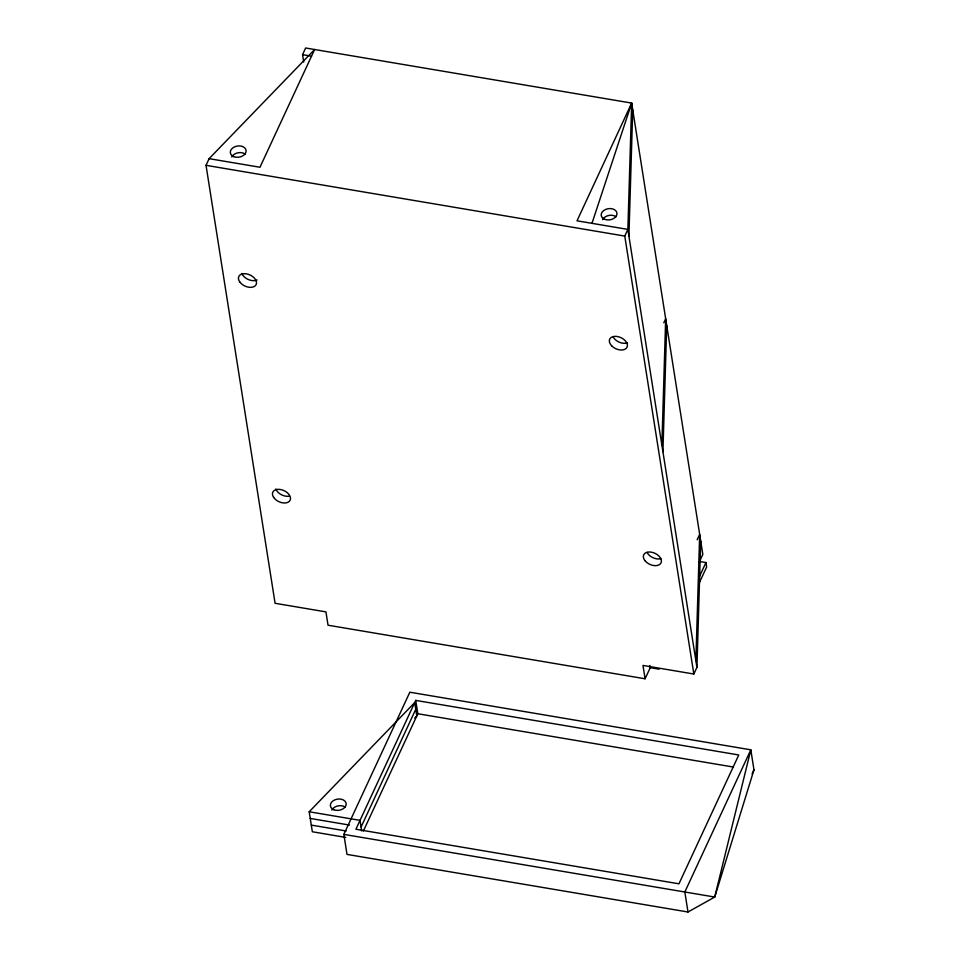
<?xml version="1.0" encoding="UTF-8"?>
<svg xmlns="http://www.w3.org/2000/svg" width="960" height="960" viewBox="0 0 960 960"><rect width="100%" height="100%" fill="white"/><g stroke="black" fill="none" stroke-linecap="round" stroke-linejoin="round"><path stroke-width="1.44" d="M303.72 62.064L302.556 54.66L305.64 48L631.668 103.08L627.864 229.404L696.924 667.368L693.828 674.028L642.984 665.436L645.084 678.78L328.032 625.212L325.932 611.88L275.088 603.288L206.028 165.324L209.112 158.664L314.616 49.512L259.968 167.256L209.112 158.664M628.92 236.076L632.724 109.752M661.872 445.056L665.676 318.72L663.792 322.788M662.916 451.716L666.72 325.392M695.868 660.696L699.672 534.372L697.164 539.784M696.924 667.368L700.728 541.032M753.972 769.824L714.732 897.048L687.984 912L347.004 854.4L343.848 834.384L409.836 692.208L750.816 749.82L753.972 769.824L752.088 773.892M591.972 223.344L631.668 103.08L702.828 554.376L699.072 562.488M631.668 103.08L577.02 220.812L627.864 229.404L624.768 236.076L693.828 674.028M415.716 700.392L355.908 829.236L678.948 883.812L738.756 754.968L415.716 700.392L417.828 713.736L363.396 830.988M361.092 827.016L415.74 709.284M645.084 678.78L650.112 667.956M699.084 577.344L705.948 562.548L699.54 561.468M699.156 583.14L706.644 567L705.948 562.548M345.756 837.42L312.348 831.768L309.192 811.764L414.684 702.612L416.796 715.956L414.72 718.092M302.556 54.66L311.52 56.184M206.028 165.324L624.768 236.076M659.22 669.192L650.244 667.668L649.896 665.448M417.828 713.736L733.488 767.064M309.192 811.764L360.036 820.356L361.716 831.024M310.236 818.436L349.464 825.06M311.292 825.096L346.164 830.988M343.848 834.384L714.732 897.048L750.816 749.82L684.828 891.996L687.984 912M331.848 810.108A7.956 5.628 -9 0 1 345.3 807.192M231.78 157.008A7.956 5.628 -9 0 1 245.22 154.092M602.664 219.66A7.956 5.628 -9 0 1 616.116 216.744M627.444 342.864A9.552 6.096 24.9 0 1 613.38 337.356M660.864 558.696A9.552 6.096 24.9 0 1 647.076 552.432M289.08 496.236A9.552 6.096 24.9 0 1 275.844 488.964M257.064 279.984A9.552 6.096 24.9 0 1 241.884 273.432M333.852 809.736A7.956 5.628 -9 0 0 346.164 804.48A7.956 5.628 -9 0 0 334.812 799.872A7.956 5.628 -9 0 0 333.852 809.736M233.772 156.636A7.956 5.628 -9 0 0 246.096 151.38A7.956 5.628 -9 0 0 234.732 146.784A7.956 5.628 -9 0 0 233.772 156.636M604.668 219.3A7.956 5.628 -9 0 0 616.98 214.044A7.956 5.628 -9 0 0 605.628 209.436A7.956 5.628 -9 0 0 604.668 219.3M611.604 345.744A9.552 6.096 24.9 0 0 626.94 347.4A9.552 6.096 24.9 0 0 616.572 336.408A9.552 6.096 24.9 0 0 611.604 345.744M645.132 560.856A9.552 6.096 24.9 0 0 660.672 563.484A9.552 6.096 24.9 0 0 651.324 552.156A9.552 6.096 24.9 0 0 645.132 560.856M273.648 497.412A9.552 6.096 24.9 0 0 289.296 501.384A9.552 6.096 24.9 0 0 281.496 489.732A9.552 6.096 24.9 0 0 273.648 497.412M239.724 281.88A9.552 6.096 24.9 0 0 255.372 285.66A9.552 6.096 24.9 0 0 247.344 274.044A9.552 6.096 24.9 0 0 239.724 281.88"/></g></svg>
